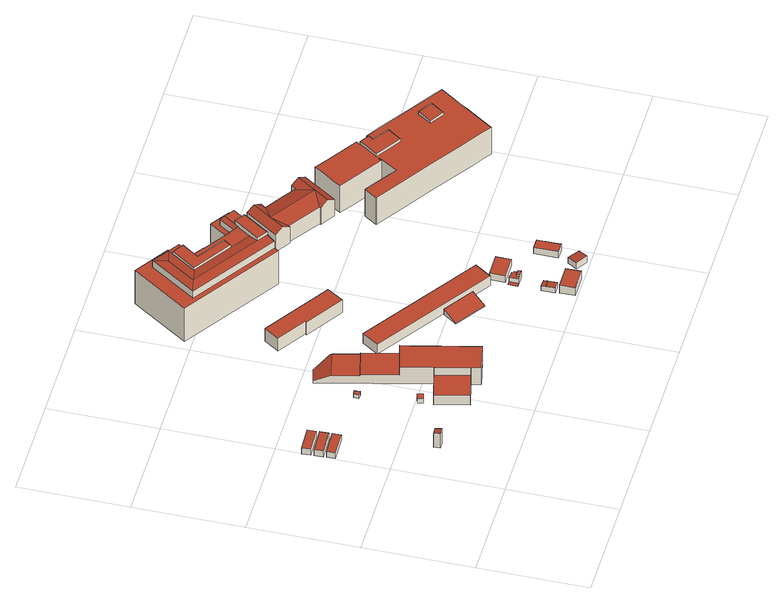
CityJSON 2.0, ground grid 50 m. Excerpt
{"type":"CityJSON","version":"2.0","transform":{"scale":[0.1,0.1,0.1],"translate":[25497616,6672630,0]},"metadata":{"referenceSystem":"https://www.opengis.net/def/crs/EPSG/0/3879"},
"CityObjects":{
"building1":{"type":"Building","attributes":{"dateOfConstruction":"2022-01-01","measuredHeight":0.1,"usage":"Pukusuoja","roofType":"1000"},"address":[{"Country":"Finland","Locality":"Helsinki"}],"geometry":[{"type":"Solid","lod":"2","boundaries":[[[[0,1,2,3]],[[4,5,6,7]],[[4,3,2,5]],[[5,2,1,6]],[[6,1,0,7]],[[7,0,3,4]]]],"semantics":{"surfaces":[{"type":"RoofSurface"},{"type":"GroundSurface"},{"type":"WallSurface"}],"values":[[0,1,2,2,2,2]]}}]},
"building2":{"type":"Building","attributes":{"dateOfConstruction":"2022-01-01","measuredHeight":8.6,"usage":"Muu rakennus","roofType":"2100"},"address":[{"Country":"Finland","Locality":"Helsinki"}],"geometry":[{"type":"Solid","lod":"2","boundaries":[[[[8,9,10,11]],[[12,13,14,15]],[[12,11,10,13]],[[13,10,9,14]],[[14,9,8,15]],[[15,8,11,12]]]],"semantics":{"surfaces":[{"type":"RoofSurface"},{"type":"GroundSurface"},{"type":"WallSurface"}],"values":[[0,1,2,2,2,2]]}}]},
"building3":{"type":"Building","attributes":{"dateOfConstruction":"2022-01-01","measuredHeight":0.4,"class":"Saunarakennukset","function":"Saunarakennukset","usage":"Sauna","roofType":"1000","storeysAboveGround":1},"address":[{"Country":"Finland","Locality":"Helsinki","ThoroughfareNumber":"2","ThoroughfareName":"Katajanokanlaituri","PostCode":"00160"},{"Country":"Finland","Locality":"Helsinki","ThoroughfareNumber":"2","ThoroughfareName":"Katajanokanlaituri","PostCode":"00160"}],"geometry":[{"type":"Solid","lod":"2","boundaries":[[[[16,17,18,19]],[[20,21,22,23]],[[20,19,18,21]],[[21,18,17,22]],[[22,17,16,23]],[[23,16,19,20]]]],"semantics":{"surfaces":[{"type":"RoofSurface"},{"type":"GroundSurface"},{"type":"WallSurface"}],"values":[[0,1,2,2,2,2]]}}]},
"building4":{"type":"Building","attributes":{"dateOfConstruction":"2022-01-01","measuredHeight":0.4,"usage":"Sauna","roofType":"1000"},"address":[{"Country":"Finland","Locality":"Helsinki"}],"geometry":[{"type":"Solid","lod":"2","boundaries":[[[[24,25,26,27]],[[28,29,30,31]],[[28,27,26,29]],[[29,26,25,30]],[[30,25,24,31]],[[31,24,27,28]]]],"semantics":{"surfaces":[{"type":"RoofSurface"},{"type":"GroundSurface"},{"type":"WallSurface"}],"values":[[0,1,2,2,2,2]]}}]},
"building5":{"type":"Building","attributes":{"dateOfConstruction":"2018-01-01","measuredHeight":2.4,"usage":"Liikerakennus","roofType":"1000"},"address":[{"Country":"Finland","Locality":"Helsinki"}],"geometry":[{"type":"Solid","lod":"2","boundaries":[[[[32,33,34,35]],[[36,37,38,39]],[[36,35,34,37]],[[37,34,33,38]],[[38,33,32,39]],[[39,32,35,36]]]],"semantics":{"surfaces":[{"type":"RoofSurface"},{"type":"GroundSurface"},{"type":"WallSurface"}],"values":[[0,1,2,2,2,2]]}}]},
"building6":{"type":"Building","attributes":{"dateOfConstruction":"2018-01-01","measuredHeight":2.1,"usage":"Liikerakennus","roofType":"1000"},"address":[{"Country":"Finland","Locality":"Helsinki"}],"geometry":[{"type":"Solid","lod":"2","boundaries":[[[[40,41,42,43]],[[44,45,46,47]],[[44,43,42,45]],[[45,42,41,46]],[[46,41,40,47]],[[47,40,43,44]]]],"semantics":{"surfaces":[{"type":"RoofSurface"},{"type":"GroundSurface"},{"type":"WallSurface"}],"values":[[0,1,2,2,2,2]]}}]},
"building7":{"type":"Building","attributes":{"dateOfConstruction":"2016-01-01","measuredHeight":9.6,"usage":"Muu rakennus","roofType":"1000;2100"},"address":[{"Country":"Finland","Locality":"Helsinki","ThoroughfareNumber":"2a","ThoroughfareName":"Katajanokanlaituri","PostCode":"00160"}],"geometry":[{"type":"Solid","lod":"2","boundaries":[[[[48,49,50,51]],[[52,53,54,55,56,57,58,59,60]],[[61,62,58,57]],[[63,64,51,50,65,66]],[[61,57,56,67]],[[68,55,54,69]],[[60,59,70,71]],[[72,73,74,75]],[[75,74,53,52]],[[68,67,56,55]],[[69,54,53,74,73]],[[63,66,62,61,67,68,69,73,72]],[[76,64,63,72,75,52,60,71,77]],[[76,48,51,64]],[[71,70,78,77]],[[49,78,65,50]],[[76,77,78,49,48]],[[66,65,78,70,59,58,62]]]],"semantics":{"surfaces":[{"type":"RoofSurface"},{"type":"WallSurface"},{"type":"GroundSurface"}],"values":[[0,1,1,1,0,0,1,1,1,1,0,1,2,1,1,1,1,0]]}}]},
"building8":{"type":"Building","attributes":{"dateOfConstruction":"2016-01-01","measuredHeight":7.2,"class":"Elokuvateatterit","function":"Elokuvateatterit","usage":"Muu rakennus","roofType":"1000","storeysAboveGround":1},"address":[{"Country":"Finland","Locality":"Helsinki","ThoroughfareNumber":"2b","ThoroughfareName":"Katajanokanlaituri","PostCode":"00160"}],"geometry":[{"type":"Solid","lod":"2","boundaries":[[[[79,80,81,82,83,84]],[[80,85,86,81]],[[79,87,85,80]],[[88,89,90,86,85,87]],[[84,88,87,79]],[[81,86,90,82]],[[83,89,88,84]],[[82,90,89,83]]]],"semantics":{"surfaces":[{"type":"GroundSurface"},{"type":"WallSurface"},{"type":"RoofSurface"}],"values":[[0,1,1,2,1,1,1,1]]}}]},
"building9":{"type":"Building","attributes":{"dateOfConstruction":"2016-01-01","measuredHeight":3.4,"usage":"Varastorakennus","roofType":"2100"},"address":[{"Country":"Finland","Locality":"Helsinki"}],"geometry":[{"type":"Solid","lod":"2","boundaries":[[[[91,92,93,94]],[[95,96,97,98]],[[95,94,93,96]],[[96,93,92,97]],[[97,92,91,98]],[[98,91,94,95]]]],"semantics":{"surfaces":[{"type":"RoofSurface"},{"type":"GroundSurface"},{"type":"WallSurface"}],"values":[[0,1,2,2,2,2]]}}]},
"building10":{"type":"Building","attributes":{"dateOfConstruction":"2016-01-01","measuredHeight":5.5,"usage":"Huoltorakennus","roofType":"1000"},"address":[{"Country":"Finland","Locality":"Helsinki"}],"geometry":[{"type":"Solid","lod":"2","boundaries":[[[[99,100,101,102]],[[102,101,103,104]],[[101,100,105,103]],[[106,105,100,99]],[[104,106,99,102]],[[104,103,105,106]]]],"semantics":{"surfaces":[{"type":"WallSurface"},{"type":"RoofSurface"},{"type":"GroundSurface"}],"values":[[0,0,1,0,2,0]]}}]},
"building11":{"type":"Building","attributes":{"dateOfConstruction":"2018-01-01","measuredHeight":3,"usage":"Liikerakennus","roofType":"1000"},"address":[{"Country":"Finland","Locality":"Helsinki"}],"geometry":[{"type":"Solid","lod":"2","boundaries":[[[[107,108,109,110]],[[111,112,113,114]],[[115,110,109,116]],[[107,114,113,108]],[[117,112,111,118]],[[118,111,114,107,110,115]],[[116,109,108,113,112,117]],[[116,117,118,115]]]],"semantics":{"surfaces":[{"type":"RoofSurface"},{"type":"WallSurface"},{"type":"GroundSurface"}],"values":[[0,0,1,1,1,1,1,2]]}}]},
"building12":{"type":"Building","attributes":{"dateOfConstruction":"2018-01-01","measuredHeight":4.5,"usage":"Liikerakennus","roofType":"1000"},"address":[{"Country":"Finland","Locality":"Helsinki"}],"geometry":[{"type":"Solid","lod":"2","boundaries":[[[[119,120,121,122]],[[123,124,125,126]],[[123,122,121,124]],[[124,121,120,125]],[[125,120,119,126]],[[126,119,122,123]]]],"semantics":{"surfaces":[{"type":"RoofSurface"},{"type":"GroundSurface"},{"type":"WallSurface"}],"values":[[0,1,2,2,2,2]]}}]},
"building13":{"type":"Building","attributes":{"dateOfConstruction":"1962-01-01","measuredHeight":25.1,"class":"Toimistorakennukset","function":"Toimistorakennukset","usage":"Liikerakennus","roofType":"1000;2100;2100;2100","storeysAboveGround":6},"address":[{"Country":"Finland","Locality":"Helsinki","ThoroughfareNumber":"2","ThoroughfareName":"Kanavakatu","PostCode":"00160"}],"geometry":[{"type":"MultiSurface","lod":"2","boundaries":[[[127,128,129,130]],[[131,132,133,134]],[[135,136,137,138,139,140]],[[135,141,142,136]],[[143,144,145,146,147]],[[148,149,150,151]],[[148,152,153,154,155,156,157,149]],[[127,130,145,144,158]],[[159,160,161,162]],[[163,164,151,150,165,166]],[[131,167,168]],[[169,170,171,172]],[[170,169,173,162,161,155,154,174]],[[147,146,175,132]],[[176,177,167,178]],[[159,162,173,179]],[[180,181,134,133,182,129,128,183]],[[174,154,153,184]],[[185,186,177,176]],[[147,132,131,168,187]],[[188,189,190,191]],[[192,140,139]],[[152,193,184,153]],[[190,194,135,140,192,195,196,197,191]],[[198,194,190,189]],[[155,161,160,199,200,156]],[[156,200,201,157]],[[145,130,129,182,175,146]],[[135,194,198,141]],[[202,139,138,166,165]],[[137,163,166,138]],[[157,201,202,165,150,149]],[[174,184,193,185,176,178,171,170]],[[132,175,182,133]],[[148,151,164,142,141,198,189,188,186,185,193,152]],[[183,199,160,159,179,180]],[[127,144,197,195,192,139,202,201,200,199,183,128]],[[191,197,144,143,147,187]],[[173,169,172,181,180,179]],[[164,163,137,136,142]],[[186,188,191,187,177]],[[168,167,177,187]],[[131,134,181,172,171,178,167]]],"semantics":{"surfaces":[{"type":"WallSurface"},{"type":"RoofSurface"},{"type":"GroundSurface"}],"values":[0,1,1,1,0,0,2,0,1,1,1,0,0,0,0,0,0,0,0,1,0,0,0,0,1,0,0,1,0,0,0,0,1,0,0,0,1,1,1,0,1,1,0]}}]},
"building14":{"type":"Building","attributes":{"dateOfConstruction":"2018-01-01","measuredHeight":3.5,"usage":"Varastorakennus","roofType":"1000"},"address":[{"Country":"Finland","Locality":"Helsinki"}],"geometry":[{"type":"Solid","lod":"2","boundaries":[[[[203,204,205,206]],[[207,208,209,210,211,212,213,214,215,216]],[[217,218,219,220]],[[221,206,205,222]],[[203,216,215,204]],[[223,214,213,224]],[[224,213,212,225]],[[225,212,211,226]],[[226,211,210,227]],[[207,220,219,208]],[[208,219,218,209]],[[221,222,223,224,225,226,227,228]],[[221,228,217,220,207,216,203,206]],[[228,227,210,209,218,217]],[[223,222,205,204,215,214]]]],"semantics":{"surfaces":[{"type":"RoofSurface"},{"type":"WallSurface"},{"type":"GroundSurface"}],"values":[[0,0,0,1,1,1,1,1,1,1,1,2,1,1,1]]}}]},
"building15":{"type":"Building","attributes":{"dateOfConstruction":"2018-01-01","measuredHeight":3.8,"usage":"Liikerakennus","roofType":"1000"},"address":[{"Country":"Finland","Locality":"Helsinki"}],"geometry":[{"type":"Solid","lod":"2","boundaries":[[[[229,230,231,232]],[[233,234,235,236]],[[233,232,231,234]],[[234,231,230,235]],[[235,230,229,236]],[[236,229,232,233]]]],"semantics":{"surfaces":[{"type":"RoofSurface"},{"type":"GroundSurface"},{"type":"WallSurface"}],"values":[[0,1,2,2,2,2]]}}]},
"building16":{"type":"Building","attributes":{"dateOfConstruction":"2018-01-01","measuredHeight":3.7,"usage":"Huoltorakennus","roofType":"1000"},"address":[{"Country":"Finland","Locality":"Helsinki"}],"geometry":[{"type":"Solid","lod":"2","boundaries":[[[[237,238,239,240]],[[241,242,243,244]],[[241,240,239,242]],[[242,239,238,243]],[[243,238,237,244]],[[244,237,240,241]]]],"semantics":{"surfaces":[{"type":"RoofSurface"},{"type":"GroundSurface"},{"type":"WallSurface"}],"values":[[0,1,2,2,2,2]]}}]},
"building17":{"type":"Building","attributes":{"dateOfConstruction":"2018-01-01","measuredHeight":3.6,"usage":"Huoltorakennus","roofType":"1000"},"address":[{"Country":"Finland","Locality":"Helsinki"}],"geometry":[{"type":"Solid","lod":"2","boundaries":[[[[245,246,247,248]],[[249,250,251,252]],[[249,248,247,250]],[[250,247,246,251]],[[251,246,245,252]],[[252,245,248,249]]]],"semantics":{"surfaces":[{"type":"RoofSurface"},{"type":"GroundSurface"},{"type":"WallSurface"}],"values":[[0,1,2,2,2,2]]}}]},
"building18":{"type":"Building","attributes":{"dateOfConstruction":"1864-01-01","measuredHeight":11.6,"class":"Toimistorakennukset","function":"Toimistorakennukset","usage":"Liikerakennus","roofType":"3500","storeysAboveGround":3},"address":[{"Country":"Finland","Locality":"Helsinki","ThoroughfareNumber":"4","ThoroughfareName":"Kanavakatu","PostCode":"00160"}],"geometry":[{"type":"Solid","lod":"2","boundaries":[[[[253,254,255,256]],[[257,258,256,255,259,260,261,262]],[[263,264,265,266,267]],[[268,269,270,271,272,273]],[[271,274,275,276,272]],[[275,277,278,279,280,276]],[[263,281,282,283,284,264]],[[266,265,285,286,287,288]],[[289,290,291,292,254,253]],[[285,265,264,284]],[[293,294,277,275,274]],[[262,261,270,269]],[[273,272,276,280]],[[293,295,296,297,298,294]],[[296,295,288,287]],[[292,267,259,255,254]],[[291,281,263,267,292]],[[290,289,253,256,258,257,262,269,268,273,280,279,278,298,297,296,287,286,285,284,283,282]],[[267,266,288,295,293,274]],[[270,261,260,274,271]],[[282,281,291,290]],[[278,277,294,298]],[[259,267,274,260]]]],"semantics":{"surfaces":[{"type":"WallSurface"},{"type":"RoofSurface"},{"type":"GroundSurface"}],"values":[[0,0,1,0,1,0,0,0,0,0,1,0,0,0,0,1,1,2,1,1,0,0,1]]}}]},
"building19":{"type":"Building","attributes":{"dateOfConstruction":"1993-01-01","measuredHeight":16.7,"class":"Toimistorakennukset","function":"Toimistorakennukset","usage":"Liikerakennus","roofType":"1000","storeysAboveGround":4},"address":[{"Country":"Finland","Locality":"Helsinki","ThoroughfareNumber":"4","ThoroughfareName":"Kanavakatu","PostCode":"00160"}],"geometry":[{"type":"Solid","lod":"2","boundaries":[[[[299,300,301,302]],[[303,304,305,306,307,308,309,310,311,312,313,314]],[[315,316,317,318]],[[319,320,321,322,323,324,325,326]],[[327,328,329,330]],[[331,332,328,327]],[[318,317,333,334]],[[335,336,337,338,339,340]],[[341,342,343,344]],[[345,346,347,348,349,350,351,352,353,354,340,339,338,299,302,355,326,325,324,323,356,357,358,359,360,361,362,363,364,365,366,367,368,369,313,312,311,310,309,308]],[[370,371,332,331]],[[344,343,316,315]],[[349,348,347,346,345,308,307,372,373,374,375,376]],[[377,378,379,380,363,362,361,360]],[[357,381,382,358]],[[369,383,314,313]],[[365,384,385,366]],[[342,341,383,369,368,367,366,385,386,387]],[[354,353,352,351,350,349,376,388,389,390,391,392,335,340]],[[330,329,371,370]],[[338,337,300,299]],[[359,358,382,393,377,360]],[[394,384,365,364,363,380]],[[317,316,343,342,387,395,333]],[[371,329,328,332]],[[333,395,387,386,396,334]],[[356,323,322,397,381,357]],[[392,391,390,389,388,376,375,374,373,372,307,306,305,304,303,314,383,341,344,315,318,334,396,386,385,384,394,380,379,378,377,393,382,381,397,322,321,320,319,398,301,300,337,336,335],[327,330,370,331]],[[398,319,326,355,302,301]]]],"semantics":{"surfaces":[{"type":"WallSurface"},{"type":"GroundSurface"},{"type":"RoofSurface"}],"values":[[0,0,0,0,0,0,0,0,0,1,0,0,0,0,0,0,0,0,0,0,0,0,0,2,2,0,0,2,0]]}}]}
},
"vertices":[
[7,741,40],[121,745,40],[119,785,40],[6,781,40],[6,781,9],[119,785,9],[121,745,9],[7,741,9],
[176,329,96],[207,330,96],[205,360,89],[175,358,89],[175,358,10],[205,360,10],[207,330,10],[176,329,10],
[5,794,40],[118,799,40],[117,839,40],[4,834,40],[4,834,6],[117,839,6],[118,799,6],[5,794,6],
[3,847,40],[116,852,40],[114,892,40],[1,887,40],[1,887,6],[114,892,6],[116,852,6],[3,847,6],
[410,462,52],[437,470,52],[430,495,52],[403,487,52],[403,487,28],[430,495,28],[437,470,28],[410,462,28],
[368,731,50],[389,732,50],[387,758,50],[366,756,50],[366,756,29],[387,758,29],[389,732,29],[368,731,29],
[447,267,82],[568,296,82],[531,449,82],[411,420,82],[559,907,28],[559,907,68],[561,899,72],[589,782,72],[589,782,80],[627,622,80],[627,622,124],[709,284,124],[709,284,28],[498,590,80],[498,590,124],[532,449,28],[411,420,28],[531,449,124],[532,449,124],[459,751,80],[459,751,72],[431,868,72],[579,253,124],[579,253,28],[413,943,28],[413,943,40],[479,961,39],[479,961,28],[447,267,28],[568,296,28],[568,296,124],
[573,1136,23],[619,1205,23],[918,1008,23],[868,932,23],[698,1044,23],[703,1051,23],[619,1205,95],[918,1008,95],[573,1136,95],[703,1051,95],[698,1044,95],[868,932,95],
[1041,357,38],[1083,421,70],[949,511,70],[907,448,38],[907,448,36],[949,511,36],[1083,421,36],[1041,357,36],
[1240,448,19],[1240,448,74],[1188,372,74],[1188,372,19],[661,727,74],[661,727,19],[713,803,74],[713,803,19],
[1195,132,63],[1232,133,61],[1232,153,61],[1195,153,63],[1196,90,65],[1232,91,63],[1232,133,63],[1195,132,65],[1195,153,35],[1232,153,35],[1232,91,35],[1196,90,35],
[1209,8,73],[1314,8,73],[1313,77,73],[1209,77,73],[1209,77,28],[1313,77,28],[1314,8,28],[1209,8,28],
[924,1461,254],[800,1544,254],[800,1544,267],[924,1461,267],[816,1675,254],[802,1653,254],[852,1621,254],[866,1642,254],[1042,1444,256],[1079,1500,256],[1059,1513,253],[1012,1442,253],[1017,1438,254],[1031,1429,256],[1087,1414,256],[1123,1470,256],[777,1509,254],[901,1427,254],[901,1427,267],[728,1542,267],[728,1542,254],[1142,1498,26],[1057,1555,26],[1057,1555,218],[1142,1498,218],[968,1237,26],[527,1531,26],[701,1792,26],[938,1634,26],[870,1533,26],[989,1453,26],[901,1427,253],[846,1552,123],[871,1535,123],[938,1634,123],[912,1652,123],[1059,1513,218],[1123,1470,218],[991,1455,218],[1012,1442,218],[740,1726,254],[748,1658,262],[858,1688,155],[858,1688,218],[839,1659,218],[839,1659,155],[912,1652,155],[701,1792,218],[802,1653,267],[598,1513,218],[598,1513,254],[740,1726,218],[846,1552,155],[818,1571,155],[866,1642,155],[852,1621,267],[818,1571,254],[527,1531,218],[982,1257,218],[982,1257,254],[660,1526,262],[1007,1295,262],[1007,1295,277],[962,1325,277],[962,1325,262],[1031,1429,254],[968,1237,218],[1042,1444,277],[1013,1402,254],[1013,1402,253],[990,1367,254],[1087,1414,277],[871,1535,254],[870,1533,254],[989,1453,254],[991,1455,254],
[1215,254,36],[1215,298,36],[1196,298,36],[1196,254,36],[1231,255,60],[1231,269,60],[1255,270,60],[1255,286,60],[1247,286,60],[1247,295,60],[1225,295,60],[1225,298,60],[1215,298,60],[1215,254,60],[1256,255,70],[1255,270,70],[1231,269,70],[1231,255,70],[1196,254,35],[1196,298,35],[1225,298,35],[1225,295,35],[1247,295,35],[1247,286,35],[1255,286,35],[1256,255,35],
[1209,311,71],[1314,312,71],[1313,381,71],[1208,380,71],[1208,380,34],[1313,381,34],[1314,312,34],[1209,311,34],
[1413,9,70],[1441,52,65],[1389,86,65],[1362,43,70],[1362,43,33],[1389,86,33],[1441,52,33],[1413,9,33],
[1458,133,69],[1458,241,69],[1411,241,69],[1411,134,69],[1411,134,33],[1411,241,33],[1458,241,33],[1458,133,33],
[1336,1147,58],[1336,1147,153],[1338,1151,153],[1338,1151,58],[1196,1249,58],[1337,1152,58],[1337,1152,152],[1196,1249,153],[1195,1249,153],[1195,1249,58],[1472,1278,175],[1439,1301,153],[1425,1280,153],[1421,1282,151],[1413,1191,175],[1159,1266,58],[1191,1244,58],[1191,1244,153],[1159,1266,175],[1127,1287,154],[1127,1287,58],[1203,1332,175],[1261,1419,175],[1230,1440,154],[1295,1397,153],[1295,1397,58],[1261,1419,58],[1230,1440,58],[1502,1258,155],[1502,1258,58],[1472,1278,58],[1439,1301,58],[1425,1280,58],[1421,1282,58],[1367,1319,58],[1367,1319,151],[1369,1125,58],[1400,1103,58],[1400,1103,154],[1369,1125,175],[1284,1374,150],[1281,1376,153],[1337,1339,150],[1337,1339,58],[1284,1374,58],[1281,1376,58],
[1469,990,23],[1469,990,176],[1493,973,176],[1493,973,23],[1860,1019,176],[2000,925,176],[2063,883,176],[2101,858,176],[2145,829,176],[2145,829,23],[2101,858,23],[2063,883,23],[2000,925,23],[1860,1019,23],[1790,1065,23],[1790,1065,176],[1835,981,176],[1835,981,190],[1792,917,190],[1792,917,176],[1616,890,176],[1622,900,176],[1661,961,176],[1672,978,176],[1672,978,23],[1661,961,23],[1622,900,23],[1616,890,23],[1975,887,176],[1975,887,190],[2038,846,190],[2038,846,176],[1932,824,176],[1932,824,190],[1678,993,190],[1678,993,176],[1430,930,176],[1430,931,176],[1430,932,176],[1430,932,23],[1430,931,23],[1430,930,23],[1777,1051,176],[1777,1051,190],[1762,1029,190],[1762,1029,176],[2119,791,23],[2077,727,23],[2057,697,23],[2016,637,23],[1970,569,23],[1927,598,23],[1888,623,23],[1826,665,23],[1686,759,23],[1572,835,23],[1611,893,23],[1669,980,23],[1667,982,23],[1657,965,23],[1515,1060,23],[1463,1096,23],[1482,1124,23],[1524,1188,23],[1549,1226,23],[1602,1191,23],[1744,1096,23],[1733,1080,23],[1735,1079,23],[1777,1051,23],[1780,1050,23],[1995,782,176],[1995,782,190],[2119,791,176],[2077,727,176],[2057,697,176],[2016,637,176],[1970,569,176],[1463,1096,176],[1482,1124,176],[1524,1188,176],[1549,1226,176],[1667,982,176],[1657,965,176],[1780,1050,176],[1744,1096,176],[1733,1080,176],[1735,1079,176],[1735,1079,190],[1927,598,176],[1888,623,176],[1826,665,176],[1686,759,176],[1572,835,176],[1515,1060,176],[1602,1191,176],[1721,1057,190],[1721,1057,176],[1669,980,176],[1611,893,176]
]}
